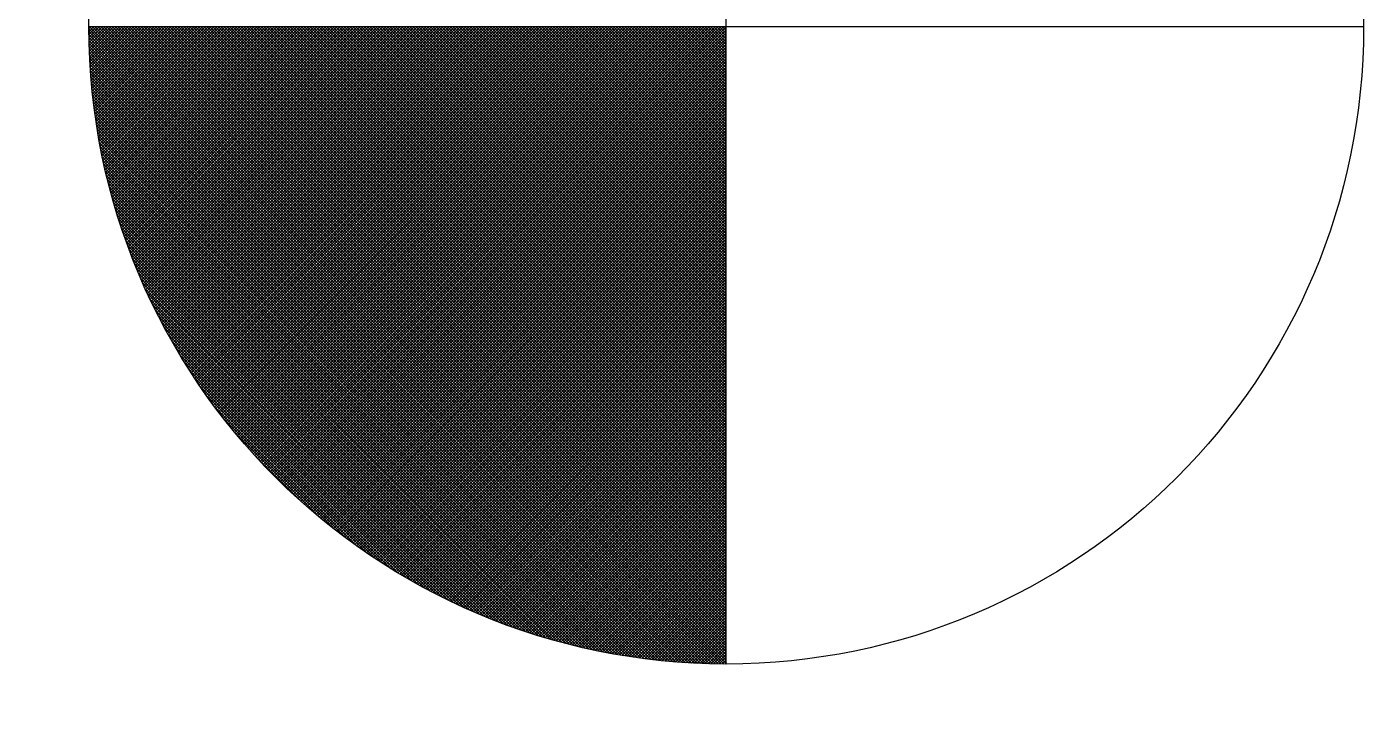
# Model space of a CAD drawing. Header units: inches. Extents: x 567429 to 582707, y 126347 to 133675.
# Drawn here: x 577294.813 to 577298.804, y 129173.251 to 129175.337 of the extents above; entities that cross this region are included whole.
import ezdxf

# ---------------------------------------------------------------- set-up
doc = ezdxf.new("R2010")
doc.units = ezdxf.units.IN
doc.header["$MEASUREMENT"] = 0
doc.layers.add('BORD', color=3, linetype='Continuous')

# ---------------------------------------------------------------- blocks, each defined once
blk = doc.blocks.new('BOARD1')
at = {"layer": 'BORD', "color": 30}
for p, q in [((-12.0878, -29.1984), (-10.0016, -27.1122)), ((-12.0877, -29.189), (-10.011, -27.1123)), ((-12.0876, -29.1795), (-10.0205, -27.1124)), ((-12.0875, -29.1699), (-10.0301, -27.1125)), ((-12.0873, -29.1603), (-10.0397, -27.1127)), ((-12.0871, -29.1507), (-10.0493, -27.1129)), ((-12.0868, -29.141), (-10.059, -27.1132)), ((-12.0865, -29.1312), (-10.0687, -27.1135)), ((-12.0861, -29.1215), (-10.0785, -27.1139)), ((-12.0859, -29.2059), (-9.994, -27.1141)), ((-12.0857, -29.1116), (-10.0884, -27.1143)), ((-12.0852, -29.1018), (-10.0982, -27.1148)), ((-12.0847, -29.0918), (-10.1082, -27.1153)), ((-12.0841, -29.0819), (-10.1181, -27.1159)), ((-12.0835, -29.0718), (-10.1282, -27.1165)), ((-12.0828, -29.0618), (-10.1382, -27.1172)), ((-12.0821, -29.0516), (-10.1484, -27.1179)), ((-12.0813, -29.0414), (-10.1586, -27.1187)), ((-12.0805, -29.0312), (-10.1688, -27.1195)), ((-12.0796, -29.0209), (-10.1791, -27.1204)), ((-12.0786, -29.0105), (-10.1895, -27.1213)), ((-12.0776, -29.0001), (-10.1999, -27.1223)), ((-12.0766, -28.9897), (-10.2103, -27.1234)), ((-12.0765, -29.2059), (-9.994, -27.1235)), ((-12.0755, -28.9791), (-10.2209, -27.1245)), ((-12.0743, -28.9685), (-10.2314, -27.1257)), ((-12.073, -28.9579), (-10.2421, -27.127)), ((-12.0717, -28.9472), (-10.2528, -27.1283)), ((-12.0704, -28.9364), (-10.2636, -27.1296)), ((-12.0689, -28.9256), (-10.2744, -27.1311)), ((-9.994, -31.2997), (-9.994, -27.1122)), ((-12.0674, -28.9146), (-10.2854, -27.1326)), ((-12.0671, -29.2059), (-9.994, -27.1329)), ((-12.0659, -28.9037), (-10.2963, -27.1341)), ((-12.0642, -28.8926), (-10.3074, -27.1358)), ((-12.0625, -28.8815), (-10.3185, -27.1375)), ((-12.0607, -28.8703), (-10.3297, -27.1393)), ((-12.0588, -28.859), (-10.341, -27.1411)), ((-12.0577, -29.2059), (-9.994, -27.1423)), ((-12.0569, -28.8477), (-10.3523, -27.1431)), ((-12.0549, -28.8362), (-10.3637, -27.1451)), ((-12.0528, -28.8247), (-10.3753, -27.1472)), ((-12.0506, -28.8132), (-10.3868, -27.1494)), ((-12.0483, -28.8015), (-10.3985, -27.1516)), ((-12.0483, -29.2059), (-9.994, -27.1517)), ((-12.046, -28.7897), (-10.4103, -27.154)), ((-12.0436, -28.7779), (-10.4221, -27.1564)), ((-12.041, -28.7659), (-10.4341, -27.159)), ((-12.0388, -29.2059), (-9.994, -27.1611)), ((-12.0384, -28.7539), (-10.4461, -27.1616)), ((-12.0357, -28.7418), (-10.4582, -27.1643)), ((-12.0329, -28.7295), (-10.4704, -27.1671)), ((-12.0299, -28.7172), (-10.4828, -27.17)), ((-12.0294, -29.2059), (-9.994, -27.1706)), ((-12.0269, -28.7048), (-10.4952, -27.1731)), ((-9.994, -27.6823), (-10.5017, -27.1747)), ((-9.994, -27.6729), (-10.4941, -27.1728)), ((-9.994, -27.6635), (-10.4866, -27.171)), ((-9.994, -27.6541), (-10.479, -27.1691)), ((-9.994, -27.6447), (-10.4714, -27.1673)), ((-9.994, -27.6353), (-10.4638, -27.1656)), ((-9.994, -27.6259), (-10.4561, -27.1638)), ((-9.994, -27.6165), (-10.4484, -27.1621)), ((-9.994, -27.6071), (-10.4407, -27.1604)), ((-9.994, -27.5976), (-10.433, -27.1587)), ((-9.994, -27.5882), (-10.4252, -27.1571)), ((-9.994, -27.5788), (-10.4174, -27.1555)), ((-9.994, -27.5694), (-10.4096, -27.1539)), ((-9.994, -27.56), (-10.4018, -27.1523)), ((-9.994, -27.5506), (-10.3939, -27.1507)), ((-9.994, -27.5412), (-10.386, -27.1492)), ((-9.994, -27.5318), (-10.3781, -27.1477)), ((-9.994, -27.5224), (-10.3702, -27.1463)), ((-9.994, -27.513), (-10.3622, -27.1448)), ((-9.994, -27.5036), (-10.3542, -27.1434)), ((-9.994, -27.4941), (-10.3462, -27.142)), ((-9.994, -27.4847), (-10.3381, -27.1407)), ((-9.994, -27.4753), (-10.33, -27.1393)), ((-9.994, -27.4659), (-10.3219, -27.138)), ((-9.994, -27.4565), (-10.3138, -27.1368)), ((-12.0238, -28.6922), (-10.5077, -27.1762)), ((-12.0205, -28.6796), (-10.5204, -27.1794)), ((-12.02, -29.2059), (-9.994, -27.18)), ((-12.0172, -28.6668), (-10.5332, -27.1828)), ((-12.0137, -28.6539), (-10.5461, -27.1863)), ((-12.0106, -29.2059), (-9.994, -27.1894)), ((-12.0101, -28.6409), (-10.5591, -27.1899)), ((-12.0064, -28.6278), (-10.5722, -27.1936)), ((-12.0025, -28.6145), (-10.5855, -27.1975)), ((-12.0012, -29.2059), (-9.994, -27.1988)), ((-11.9985, -28.6011), (-10.5989, -27.2015)), ((-11.9944, -28.5876), (-10.6124, -27.2056)), ((-11.9918, -29.2059), (-9.994, -27.2082)), ((-11.9901, -28.5739), (-10.6261, -27.2099)), ((-11.9857, -28.56), (-10.64, -27.2143)), ((-11.9824, -29.2059), (-9.994, -27.2176)), ((-11.9811, -28.546), (-10.654, -27.2189)), ((-9.994, -27.8799), (-10.6548, -27.2192)), ((-9.994, -27.8705), (-10.6477, -27.2168)), ((-9.994, -27.8611), (-10.6406, -27.2145)), ((-9.994, -27.8517), (-10.6335, -27.2122)), ((-9.994, -27.8423), (-10.6263, -27.21)), ((-9.994, -27.8329), (-10.6192, -27.2077)), ((-9.994, -27.8234), (-10.612, -27.2055)), ((-9.994, -27.814), (-10.6048, -27.2033)), ((-9.994, -27.8046), (-10.5976, -27.2011)), ((-9.994, -27.7952), (-10.5904, -27.1989)), ((-9.994, -27.7858), (-10.5831, -27.1968)), ((-9.994, -27.7764), (-10.5758, -27.1946)), ((-9.994, -27.767), (-10.5685, -27.1925)), ((-9.994, -27.7576), (-10.5612, -27.1905)), ((-9.994, -27.7482), (-10.5538, -27.1884)), ((-9.994, -27.7388), (-10.5464, -27.1864)), ((-9.994, -27.7294), (-10.539, -27.1844)), ((-9.994, -27.72), (-10.5316, -27.1824)), ((-9.994, -27.7105), (-10.5242, -27.1804)), ((-9.994, -27.7011), (-10.5167, -27.1785)), ((-9.994, -27.6917), (-10.5092, -27.1766)), ((-11.9763, -28.5319), (-10.6681, -27.2237)), ((-11.973, -29.2059), (-9.994, -27.227)), ((-11.9714, -28.5175), (-10.6825, -27.2286)), ((-11.9663, -28.503), (-10.697, -27.2337)), ((-11.9636, -29.2059), (-9.994, -27.2364)), ((-11.9609, -28.4883), (-10.7117, -27.239)), ((-11.9554, -28.4734), (-10.7266, -27.2446)), ((-11.9542, -29.2059), (-9.994, -27.2458)), ((-11.9497, -28.4582), (-10.7418, -27.2503)), ((-11.9448, -29.2059), (-9.994, -27.2552)), ((-11.9438, -28.4429), (-10.7571, -27.2562)), ((-11.9376, -28.4273), (-10.7727, -27.2624)), ((-9.994, -28.0398), (-10.7718, -27.262)), ((-9.994, -28.0304), (-10.7651, -27.2594)), ((-9.994, -28.021), (-10.7584, -27.2567)), ((-9.994, -28.0116), (-10.7516, -27.2541)), ((-9.994, -28.0022), (-10.7448, -27.2514)), ((-9.994, -27.9928), (-10.738, -27.2488)), ((-9.994, -27.9834), (-10.7312, -27.2463)), ((-9.994, -27.974), (-10.7243, -27.2437)), ((-9.994, -27.9646), (-10.7175, -27.2412)), ((-9.994, -27.9552), (-10.7106, -27.2386)), ((-9.994, -27.9458), (-10.7037, -27.2361)), ((-9.994, -27.9363), (-10.6967, -27.2336)), ((-9.994, -27.9269), (-10.6898, -27.2312)), ((-9.994, -27.9175), (-10.6828, -27.2287)), ((-9.994, -27.9081), (-10.6758, -27.2263)), ((-9.994, -27.8987), (-10.6688, -27.2239)), ((-9.994, -27.8893), (-10.6618, -27.2215)), ((-11.9353, -29.2059), (-9.994, -27.2646)), ((-11.9312, -28.4115), (-10.7885, -27.2688)), ((-11.9259, -29.2059), (-9.994, -27.2741)), ((-11.9245, -28.3954), (-10.8046, -27.2755)), ((-11.9176, -28.3791), (-10.8209, -27.2824)), ((-11.9165, -29.2059), (-9.994, -27.2835)), ((-11.9103, -28.3624), (-10.8376, -27.2897)), ((-11.9071, -29.2059), (-9.994, -27.2929)), ((-11.9028, -28.3454), (-10.8546, -27.2972)), ((-11.8977, -29.2059), (-9.994, -27.3023)), ((-11.8949, -28.3281), (-10.8719, -27.3051)), ((-9.994, -28.1904), (-10.877, -27.3075)), ((-9.994, -28.181), (-10.8705, -27.3045)), ((-9.994, -28.1716), (-10.8641, -27.3015)), ((-9.994, -28.1622), (-10.8576, -27.2986)), ((-9.994, -28.1527), (-10.8511, -27.2957)), ((-9.994, -28.1433), (-10.8446, -27.2928)), ((-9.994, -28.1339), (-10.8381, -27.2899)), ((-9.994, -28.1245), (-10.8316, -27.287)), ((-9.994, -28.1151), (-10.825, -27.2842)), ((-9.994, -28.1057), (-10.8184, -27.2813)), ((-9.994, -28.0963), (-10.8118, -27.2785)), ((-9.994, -28.0869), (-10.8052, -27.2757)), ((-9.994, -28.0775), (-10.7986, -27.2729)), ((-9.994, -28.0681), (-10.7919, -27.2702)), ((-9.994, -28.0587), (-10.7852, -27.2675)), ((-9.994, -28.0492), (-10.7786, -27.2647)), ((-11.8883, -29.2059), (-9.994, -27.3117)), ((-11.8866, -28.3105), (-10.8895, -27.3134)), ((-11.8789, -29.2059), (-9.994, -27.3211)), ((-11.878, -28.2924), (-10.9076, -27.322)), ((-11.8695, -29.2059), (-9.994, -27.3305)), ((-11.8689, -28.2739), (-10.9261, -27.3311)), ((-11.8601, -29.2059), (-9.994, -27.3399)), ((-11.8594, -28.255), (-10.945, -27.3406)), ((-11.8507, -29.2059), (-9.994, -27.3493)), ((-11.8493, -28.2355), (-10.9645, -27.3507)), ((-9.994, -28.3221), (-10.9651, -27.351)), ((-9.994, -28.3127), (-10.9589, -27.3478)), ((-9.994, -28.3033), (-10.9527, -27.3446)), ((-9.994, -28.2939), (-10.9465, -27.3414)), ((-9.994, -28.2845), (-10.9403, -27.3382)), ((-9.994, -28.2751), (-10.934, -27.3351)), ((-9.994, -28.2656), (-10.9278, -27.3319)), ((-9.994, -28.2562), (-10.9215, -27.3288)), ((-9.994, -28.2468), (-10.9152, -27.3257)), ((-9.994, -28.2374), (-10.9088, -27.3226)), ((-9.994, -28.228), (-10.9025, -27.3196)), ((-9.994, -28.2186), (-10.8961, -27.3165)), ((-9.994, -28.2092), (-10.8898, -27.3135)), ((-9.994, -28.1998), (-10.8834, -27.3105)), ((-11.8413, -29.2059), (-9.994, -27.3587)), ((-11.8387, -28.2155), (-10.9845, -27.3613)), ((-11.8319, -29.2059), (-9.994, -27.3681)), ((-11.8275, -28.1949), (-11.0051, -27.3725)), ((-11.8224, -29.2059), (-9.994, -27.3775)), ((-11.8155, -28.1735), (-11.0265, -27.3845)), ((-11.813, -29.2059), (-9.994, -27.387)), ((-9.994, -28.4444), (-11.044, -27.3945)), ((-9.994, -28.435), (-11.038, -27.391)), ((-9.994, -28.4256), (-11.032, -27.3876)), ((-9.994, -28.4162), (-11.026, -27.3842)), ((-9.994, -28.4068), (-11.02, -27.3808)), ((-9.994, -28.3974), (-11.014, -27.3774)), ((-9.994, -28.388), (-11.0079, -27.3741)), ((-9.994, -28.3785), (-11.0019, -27.3707)), ((-9.994, -28.3691), (-10.9958, -27.3674)), ((-9.994, -28.3597), (-10.9897, -27.3641)), ((-9.994, -28.3503), (-10.9836, -27.3608)), ((-9.994, -28.3409), (-10.9774, -27.3575)), ((-9.994, -28.3315), (-10.9713, -27.3543)), ((-11.8036, -29.2059), (-9.994, -27.3964)), ((-11.7942, -29.2059), (-9.994, -27.4058)), ((-11.7848, -29.2059), (-9.994, -27.4152)), ((-11.7754, -29.2059), (-9.994, -27.4246)), ((-11.766, -29.2059), (-9.994, -27.434)), ((-9.994, -28.5573), (-11.1143, -27.4371)), ((-9.994, -28.5479), (-11.1085, -27.4334)), ((-9.994, -28.5385), (-11.1027, -27.4298)), ((-9.994, -28.5291), (-11.0969, -27.4262)), ((-9.994, -28.5197), (-11.0911, -27.4226)), ((-9.994, -28.5103), (-11.0853, -27.419)), ((-9.994, -28.5009), (-11.0794, -27.4155)), ((-9.994, -28.4914), (-11.0735, -27.4119)), ((-9.994, -28.482), (-11.0677, -27.4084)), ((-9.994, -28.4726), (-11.0618, -27.4049)), ((-9.994, -28.4632), (-11.0559, -27.4014)), ((-9.994, -28.4538), (-11.0499, -27.3979)), ((-11.7566, -29.2059), (-9.994, -27.4434)), ((-11.7472, -29.2059), (-9.994, -27.4528)), ((-11.7378, -29.2059), (-9.994, -27.4622)), ((-11.7284, -29.2059), (-9.994, -27.4716)), ((-11.719, -29.2059), (-9.994, -27.481)), ((-9.994, -28.6702), (-11.1822, -27.482)), ((-9.994, -28.6608), (-11.1767, -27.4782)), ((-9.994, -28.6514), (-11.1711, -27.4744)), ((-9.994, -28.642), (-11.1655, -27.4706)), ((-9.994, -28.6326), (-11.1598, -27.4668)), ((-9.994, -28.6232), (-11.1542, -27.463)), ((-9.994, -28.6138), (-11.1485, -27.4593)), ((-9.994, -28.6043), (-11.1429, -27.4555)), ((-9.994, -28.5949), (-11.1372, -27.4518)), ((-9.994, -28.5855), (-11.1315, -27.4481)), ((-9.994, -28.5761), (-11.1258, -27.4444)), ((-9.994, -28.5667), (-11.12, -27.4407)), ((-11.7095, -29.2059), (-9.994, -27.4904)), ((-11.7001, -29.2059), (-9.994, -27.4999)), ((-11.6907, -29.2059), (-9.994, -27.5093)), ((-11.6813, -29.2059), (-9.994, -27.5187)), ((-9.994, -28.7737), (-11.2426, -27.5252)), ((-9.994, -28.7643), (-11.2372, -27.5212)), ((-9.994, -28.7549), (-11.2317, -27.5172)), ((-9.994, -28.7455), (-11.2263, -27.5132)), ((-9.994, -28.7361), (-11.2208, -27.5093)), ((-9.994, -28.7267), (-11.2154, -27.5053)), ((-9.994, -28.7173), (-11.2099, -27.5014)), ((-9.994, -28.7078), (-11.2044, -27.4975)), ((-9.994, -28.6984), (-11.1989, -27.4936)), ((-9.994, -28.689), (-11.1933, -27.4897)), ((-9.994, -28.6796), (-11.1878, -27.4859)), ((-11.6719, -29.2059), (-9.994, -27.5281)), ((-11.6625, -29.2059), (-9.994, -27.5375)), ((-11.6531, -29.2059), (-9.994, -27.5469)), ((-11.6437, -29.2059), (-9.994, -27.5563)), ((-11.6343, -29.2059), (-9.994, -27.5657)), ((-9.994, -28.8772), (-11.301, -27.5702)), ((-9.994, -28.8678), (-11.2958, -27.5661)), ((-9.994, -28.8584), (-11.2905, -27.5619)), ((-9.994, -28.849), (-11.2853, -27.5578)), ((-9.994, -28.8396), (-11.28, -27.5536)), ((-9.994, -28.8302), (-11.2747, -27.5495)), ((-9.994, -28.8207), (-11.2694, -27.5454)), ((-9.994, -28.8113), (-11.264, -27.5413)), ((-9.994, -28.8019), (-11.2587, -27.5373)), ((-9.994, -28.7925), (-11.2533, -27.5332)), ((-9.994, -28.7831), (-11.248, -27.5292)), ((-11.6249, -29.2059), (-9.994, -27.5751)), ((-11.6155, -29.2059), (-9.994, -27.5845)), ((-11.6061, -29.2059), (-9.994, -27.5939)), ((-11.5966, -29.2059), (-9.994, -27.6033)), ((-11.5872, -29.2059), (-9.994, -27.6128)), ((-9.994, -28.9713), (-11.3526, -27.6128)), ((-9.994, -28.9619), (-11.3475, -27.6084)), ((-9.994, -28.9525), (-11.3424, -27.6041)), ((-9.994, -28.9431), (-11.3373, -27.5998)), ((-9.994, -28.9336), (-11.3321, -27.5956)), ((-9.994, -28.9242), (-11.327, -27.5913)), ((-9.994, -28.9148), (-11.3218, -27.5871)), ((-9.994, -28.9054), (-11.3166, -27.5828)), ((-9.994, -28.896), (-11.3114, -27.5786)), ((-9.994, -28.8866), (-11.3062, -27.5744)), ((-11.5778, -29.2059), (-9.994, -27.6222)), ((-11.5684, -29.2059), (-9.994, -27.6316)), ((-11.559, -29.2059), (-9.994, -27.641)), ((-11.5496, -29.2059), (-9.994, -27.6504)), ((-9.994, -29.0654), (-11.4026, -27.6568)), ((-9.994, -29.056), (-11.3976, -27.6524)), ((-9.994, -29.0465), (-11.3927, -27.6479)), ((-9.994, -29.0371), (-11.3877, -27.6435)), ((-9.994, -29.0277), (-11.3828, -27.639)), ((-9.994, -29.0183), (-11.3778, -27.6346)), ((-9.994, -29.0089), (-11.3727, -27.6302)), ((-9.994, -28.9995), (-11.3677, -27.6258)), ((-9.994, -28.9901), (-11.3627, -27.6215)), ((-9.994, -28.9807), (-11.3576, -27.6171)), ((-11.5402, -29.2059), (-9.994, -27.6598)), ((-11.5308, -29.2059), (-9.994, -27.6692)), ((-11.5214, -29.2059), (-9.994, -27.6786)), ((-11.512, -29.2059), (-9.994, -27.688)), ((-11.5026, -29.2059), (-9.994, -27.6974)), ((-9.994, -29.1594), (-11.4511, -27.7024)), ((-9.994, -29.15), (-11.4463, -27.6978)), ((-9.994, -29.1406), (-11.4415, -27.6932)), ((-9.994, -29.1312), (-11.4367, -27.6886)), ((-9.994, -29.1218), (-11.4319, -27.684)), ((-9.994, -29.1124), (-11.427, -27.6794)), ((-9.994, -29.103), (-11.4222, -27.6749)), ((-9.994, -29.0936), (-11.4173, -27.6703)), ((-9.994, -29.0842), (-11.4124, -27.6658)), ((-9.994, -29.0748), (-11.4075, -27.6613)), ((-10.0322, -29.2059), (-11.4935, -27.7447)), ((-11.4932, -29.2059), (-9.994, -27.7068)), ((-10.0228, -29.2059), (-11.4889, -27.7399)), ((-10.0134, -29.2059), (-11.4842, -27.7352)), ((-11.4837, -29.2059), (-9.994, -27.7162)), ((-10.004, -29.2059), (-11.4795, -27.7304)), ((-9.9946, -29.2059), (-11.4748, -27.7257)), ((-11.4743, -29.2059), (-9.994, -27.7257)), ((-9.994, -29.1971), (-11.4701, -27.721)), ((-9.994, -29.1877), (-11.4654, -27.7163)), ((-11.4649, -29.2059), (-9.994, -27.7351)), ((-9.994, -29.1783), (-11.4606, -27.7117)), ((-9.994, -29.1689), (-11.4559, -27.707)), ((-11.4555, -29.2059), (-9.994, -27.7445)), ((-10.1169, -29.2059), (-11.5347, -27.7882)), ((-10.1075, -29.2059), (-11.5302, -27.7833)), ((-10.0981, -29.2059), (-11.5256, -27.7784)), ((-10.0887, -29.2059), (-11.5211, -27.7735)), ((-10.0793, -29.2059), (-11.5165, -27.7687)), ((-10.0699, -29.2059), (-11.512, -27.7638)), ((-10.0605, -29.2059), (-11.5074, -27.759)), ((-10.051, -29.2059), (-11.5028, -27.7542)), ((-10.0416, -29.2059), (-11.4981, -27.7494)), ((-11.4461, -29.2059), (-9.994, -27.7539)), ((-11.4367, -29.2059), (-9.994, -27.7633)), ((-11.4273, -29.2059), (-9.994, -27.7727)), ((-11.4179, -29.2059), (-9.994, -27.7821)), ((-10.2016, -29.2059), (-11.5747, -27.8329)), ((-10.1922, -29.2059), (-11.5703, -27.8278)), ((-10.1828, -29.2059), (-11.5659, -27.8228)), ((-10.1734, -29.2059), (-11.5615, -27.8178)), ((-10.1639, -29.2059), (-11.5571, -27.8128)), ((-10.1545, -29.2059), (-11.5526, -27.8079)), ((-10.1451, -29.2059), (-11.5482, -27.8029)), ((-10.1357, -29.2059), (-11.5437, -27.798)), ((-10.1263, -29.2059), (-11.5392, -27.7931)), ((-11.4085, -29.2059), (-9.994, -27.7915)), ((-11.3991, -29.2059), (-9.994, -27.8009)), ((-11.3897, -29.2059), (-9.994, -27.8103)), ((-11.3802, -29.2059), (-9.994, -27.8197)), ((-11.3708, -29.2059), (-9.994, -27.8292)), ((-10.2863, -29.2059), (-11.6134, -27.8788)), ((-10.2768, -29.2059), (-11.6092, -27.8736)), ((-10.2674, -29.2059), (-11.6049, -27.8685)), ((-10.258, -29.2059), (-11.6006, -27.8633)), ((-10.2486, -29.2059), (-11.5963, -27.8582)), ((-10.2392, -29.2059), (-11.592, -27.8531)), ((-10.2298, -29.2059), (-11.5877, -27.848)), ((-10.2204, -29.2059), (-11.5834, -27.843)), ((-10.211, -29.2059), (-11.579, -27.8379)), ((-11.3614, -29.2059), (-9.994, -27.8386)), ((-11.352, -29.2059), (-9.994, -27.848)), ((-11.3426, -29.2059), (-9.994, -27.8574)), ((-11.3332, -29.2059), (-9.994, -27.8668)), ((-11.3238, -29.2059), (-9.994, -27.8762)), ((-10.3615, -29.2059), (-11.6468, -27.9206)), ((-10.3521, -29.2059), (-11.6427, -27.9153)), ((-10.3427, -29.2059), (-11.6386, -27.9101)), ((-10.3333, -29.2059), (-11.6344, -27.9048)), ((-10.3239, -29.2059), (-11.6303, -27.8996)), ((-10.3145, -29.2059), (-11.6261, -27.8944)), ((-10.3051, -29.2059), (-11.6219, -27.8892)), ((-10.2957, -29.2059), (-11.6177, -27.884)), ((-11.3144, -29.2059), (-9.994, -27.8856)), ((-11.305, -29.2059), (-9.994, -27.895)), ((-11.2956, -29.2059), (-9.994, -27.9044)), ((-11.2862, -29.2059), (-9.994, -27.9138)), ((-11.2768, -29.2059), (-9.994, -27.9232)), ((-10.4368, -29.2059), (-11.6793, -27.9635)), ((-10.4274, -29.2059), (-11.6753, -27.9581)), ((-10.418, -29.2059), (-11.6713, -27.9527)), ((-10.4086, -29.2059), (-11.6672, -27.9473)), ((-10.3992, -29.2059), (-11.6632, -27.9419)), ((-10.3897, -29.2059), (-11.6591, -27.9366)), ((-10.3803, -29.2059), (-11.655, -27.9312)), ((-10.3709, -29.2059), (-11.6509, -27.9259)), ((-11.2673, -29.2059), (-9.994, -27.9326)), ((-11.2579, -29.2059), (-9.994, -27.9421)), ((-11.2485, -29.2059), (-9.994, -27.9515)), ((-11.2391, -29.2059), (-9.994, -27.9609)), ((-10.5121, -29.2059), (-11.7107, -28.0073)), ((-10.5026, -29.2059), (-11.7068, -28.0018)), ((-10.4932, -29.2059), (-11.703, -27.9962)), ((-10.4838, -29.2059), (-11.699, -27.9907)), ((-10.4744, -29.2059), (-11.6951, -27.9852)), ((-10.465, -29.2059), (-11.6912, -27.9798)), ((-10.4556, -29.2059), (-11.6872, -27.9743)), ((-10.4462, -29.2059), (-11.6833, -27.9689)), ((-11.2297, -29.2059), (-9.994, -27.9703)), ((-11.2203, -29.2059), (-9.994, -27.9797)), ((-11.2109, -29.2059), (-9.994, -27.9891)), ((-11.2015, -29.2059), (-9.994, -27.9985)), ((-11.1921, -29.2059), (-9.994, -28.0079)), ((-10.5873, -29.2059), (-11.7412, -28.0521)), ((-10.5779, -29.2059), (-11.7374, -28.0465)), ((-10.5685, -29.2059), (-11.7336, -28.0408)), ((-10.5591, -29.2059), (-11.7299, -28.0352)), ((-10.5497, -29.2059), (-11.7261, -28.0296)), ((-10.5403, -29.2059), (-11.7223, -28.024)), ((-10.5309, -29.2059), (-11.7184, -28.0184)), ((-10.5215, -29.2059), (-11.7146, -28.0128)), ((-11.1827, -29.2059), (-9.994, -28.0173)), ((-11.1733, -29.2059), (-9.994, -28.0267)), ((-11.1639, -29.2059), (-9.994, -28.0361)), ((-11.1544, -29.2059), (-9.994, -28.0455)), ((-11.145, -29.2059), (-9.994, -28.055)), ((-10.6626, -29.2059), (-11.7706, -28.098)), ((-10.6532, -29.2059), (-11.767, -28.0922)), ((-10.6438, -29.2059), (-11.7633, -28.0864)), ((-10.6344, -29.2059), (-11.7597, -28.0806)), ((-10.625, -29.2059), (-11.756, -28.0749)), ((-10.6156, -29.2059), (-11.7523, -28.0692)), ((-10.6061, -29.2059), (-11.7486, -28.0635)), ((-10.5967, -29.2059), (-11.7449, -28.0578)), ((-11.1356, -29.2059), (-9.994, -28.0644)), ((-11.1262, -29.2059), (-9.994, -28.0738)), ((-11.1168, -29.2059), (-9.994, -28.0832)), ((-11.1074, -29.2059), (-9.994, -28.0926)), ((-10.7285, -29.2059), (-11.7955, -28.1389)), ((-10.719, -29.2059), (-11.792, -28.133)), ((-10.7096, -29.2059), (-11.7885, -28.1271)), ((-10.7002, -29.2059), (-11.7849, -28.1213)), ((-10.6908, -29.2059), (-11.7814, -28.1154)), ((-10.6814, -29.2059), (-11.7778, -28.1096)), ((-10.672, -29.2059), (-11.7742, -28.1038)), ((-11.098, -29.2059), (-9.994, -28.102)), ((-11.0886, -29.2059), (-9.994, -28.1114)), ((-11.0792, -29.2059), (-9.994, -28.1208)), ((-11.0698, -29.2059), (-9.994, -28.1302)), ((-11.0604, -29.2059), (-9.994, -28.1396)), ((-10.8037, -29.2059), (-11.823, -28.1867)), ((-10.7943, -29.2059), (-11.8196, -28.1807)), ((-10.7849, -29.2059), (-11.8162, -28.1747)), ((-10.7755, -29.2059), (-11.8128, -28.1687)), ((-10.7661, -29.2059), (-11.8094, -28.1627)), ((-10.7567, -29.2059), (-11.8059, -28.1567)), ((-10.7473, -29.2059), (-11.8025, -28.1508)), ((-10.7379, -29.2059), (-11.799, -28.1448)), ((-11.051, -29.2059), (-9.994, -28.149)), ((-11.0415, -29.2059), (-9.994, -28.1584)), ((-11.0321, -29.2059), (-9.994, -28.1679)), ((-11.0227, -29.2059), (-9.994, -28.1773)), ((-11.0133, -29.2059), (-9.994, -28.1867)), ((-10.8696, -29.2059), (-11.8461, -28.2294)), ((-10.8602, -29.2059), (-11.8429, -28.2233)), ((-10.8508, -29.2059), (-11.8396, -28.2171)), ((-10.8414, -29.2059), (-11.8363, -28.211)), ((-10.8319, -29.2059), (-11.833, -28.2049)), ((-10.8225, -29.2059), (-11.8297, -28.1988)), ((-10.8131, -29.2059), (-11.8263, -28.1928)), ((-11.0039, -29.2059), (-9.994, -28.1961)), ((-10.9945, -29.2059), (-9.994, -28.2055)), ((-10.9851, -29.2059), (-9.994, -28.2149)), ((-10.9757, -29.2059), (-9.994, -28.2243)), ((-10.9354, -29.2059), (-11.8684, -28.273)), ((-10.926, -29.2059), (-11.8653, -28.2667)), ((-10.9166, -29.2059), (-11.8621, -28.2604)), ((-10.9072, -29.2059), (-11.859, -28.2542)), ((-10.8978, -29.2059), (-11.8558, -28.248)), ((-10.8884, -29.2059), (-11.8526, -28.2418)), ((-10.879, -29.2059), (-11.8493, -28.2356)), ((-10.9663, -29.2059), (-9.994, -28.2337)), ((-10.9569, -29.2059), (-9.994, -28.2431)), ((-10.9475, -29.2059), (-9.994, -28.2525)), ((-10.9381, -29.2059), (-9.994, -28.2619)), ((-10.9286, -29.2059), (-9.994, -28.2714)), ((-11.0013, -29.2059), (-11.8899, -28.3174)), ((-10.9919, -29.2059), (-11.8869, -28.311)), ((-10.9825, -29.2059), (-11.8838, -28.3046)), ((-10.9731, -29.2059), (-11.8808, -28.2982)), ((-10.9637, -29.2059), (-11.8777, -28.2919)), ((-10.9543, -29.2059), (-11.8746, -28.2856)), ((-10.9448, -29.2059), (-11.8715, -28.2793)), ((-10.9192, -29.2059), (-9.994, -28.2808)), ((-10.9098, -29.2059), (-9.994, -28.2902)), ((-10.9004, -29.2059), (-9.994, -28.2996)), ((-10.891, -29.2059), (-9.994, -28.309)), ((-10.8816, -29.2059), (-9.994, -28.3184)), ((-11.0672, -29.2059), (-11.9105, -28.3627)), ((-11.0577, -29.2059), (-11.9076, -28.3561)), ((-11.0483, -29.2059), (-11.9047, -28.3496)), ((-11.0389, -29.2059), (-11.9017, -28.3431)), ((-11.0295, -29.2059), (-11.8988, -28.3367)), ((-11.0201, -29.2059), (-11.8958, -28.3302)), ((-11.0107, -29.2059), (-11.8929, -28.3238)), ((-10.8722, -29.2059), (-9.994, -28.3278)), ((-10.8628, -29.2059), (-9.994, -28.3372)), ((-10.8534, -29.2059), (-9.994, -28.3466)), ((-10.844, -29.2059), (-9.994, -28.356)), ((-11.1236, -29.2059), (-11.9274, -28.4022)), ((-11.1142, -29.2059), (-11.9246, -28.3956)), ((-11.1048, -29.2059), (-11.9218, -28.3889)), ((-11.0954, -29.2059), (-11.919, -28.3823)), ((-11.086, -29.2059), (-11.9162, -28.3758)), ((-11.0766, -29.2059), (-11.9133, -28.3692)), ((-10.8346, -29.2059), (-9.994, -28.3654)), ((-10.8251, -29.2059), (-9.994, -28.3748)), ((-10.8157, -29.2059), (-9.994, -28.3843)), ((-10.8063, -29.2059), (-9.994, -28.3937)), ((-10.7969, -29.2059), (-9.994, -28.4031)), ((-11.1895, -29.2059), (-11.9462, -28.4492)), ((-11.1801, -29.2059), (-11.9436, -28.4424)), ((-11.1707, -29.2059), (-11.9409, -28.4357)), ((-11.1612, -29.2059), (-11.9383, -28.4289)), ((-11.1518, -29.2059), (-11.9356, -28.4222)), ((-11.1424, -29.2059), (-11.9329, -28.4155)), ((-11.133, -29.2059), (-11.9301, -28.4088)), ((-10.7875, -29.2059), (-9.994, -28.4125)), ((-10.7781, -29.2059), (-9.994, -28.4219)), ((-10.7687, -29.2059), (-9.994, -28.4313)), ((-10.7593, -29.2059), (-9.994, -28.4407)), ((-10.7499, -29.2059), (-9.994, -28.4501)), ((-11.2459, -29.2059), (-11.9617, -28.4902)), ((-11.2365, -29.2059), (-11.9591, -28.4833)), ((-11.2271, -29.2059), (-11.9566, -28.4765)), ((-11.2177, -29.2059), (-11.954, -28.4696)), ((-11.2083, -29.2059), (-11.9515, -28.4628)), ((-11.1989, -29.2059), (-11.9489, -28.456)), ((-10.7405, -29.2059), (-9.994, -28.4595)), ((-10.7311, -29.2059), (-9.994, -28.4689)), ((-10.7217, -29.2059), (-9.994, -28.4783)), ((-10.7122, -29.2059), (-9.994, -28.4877)), ((-11.3118, -29.2059), (-11.9787, -28.539)), ((-11.3024, -29.2059), (-11.9763, -28.532)), ((-11.293, -29.2059), (-11.9739, -28.525)), ((-11.2836, -29.2059), (-11.9715, -28.518)), ((-11.2741, -29.2059), (-11.9691, -28.511)), ((-11.2647, -29.2059), (-11.9666, -28.5041)), ((-11.2553, -29.2059), (-11.9642, -28.4971)), ((-10.7028, -29.2059), (-9.994, -28.4972)), ((-10.6934, -29.2059), (-9.994, -28.5066)), ((-10.684, -29.2059), (-9.994, -28.516)), ((-10.6746, -29.2059), (-9.994, -28.5254)), ((-10.6652, -29.2059), (-9.994, -28.5348)), ((-11.3682, -29.2059), (-11.9925, -28.5816)), ((-11.3588, -29.2059), (-11.9903, -28.5745)), ((-11.3494, -29.2059), (-11.988, -28.5673)), ((-11.34, -29.2059), (-11.9857, -28.5602)), ((-11.3306, -29.2059), (-11.9834, -28.5531)), ((-11.3212, -29.2059), (-11.9811, -28.5461)), ((-10.6558, -29.2059), (-9.994, -28.5442)), ((-10.6464, -29.2059), (-9.994, -28.5536)), ((-10.637, -29.2059), (-9.994, -28.563)), ((-10.6276, -29.2059), (-9.994, -28.5724)), ((-10.6182, -29.2059), (-9.994, -28.5818)), ((-11.4247, -29.2059), (-12.0056, -28.625)), ((-11.4153, -29.2059), (-12.0035, -28.6177)), ((-11.4059, -29.2059), (-12.0013, -28.6105)), ((-11.3965, -29.2059), (-11.9992, -28.6032)), ((-11.387, -29.2059), (-11.997, -28.596)), ((-11.3776, -29.2059), (-11.9948, -28.5888)), ((-10.6088, -29.2059), (-9.994, -28.5912)), ((-10.5993, -29.2059), (-9.994, -28.6006)), ((-10.5899, -29.2059), (-9.994, -28.6101)), ((-10.5805, -29.2059), (-9.994, -28.6195)), ((-11.4811, -29.2059), (-12.0178, -28.6692)), ((-11.4717, -29.2059), (-12.0158, -28.6618)), ((-11.4623, -29.2059), (-12.0138, -28.6544)), ((-11.4529, -29.2059), (-12.0118, -28.647)), ((-11.4435, -29.2059), (-12.0098, -28.6397)), ((-11.4341, -29.2059), (-12.0077, -28.6324)), ((-10.5711, -29.2059), (-9.994, -28.6289)), ((-10.5617, -29.2059), (-9.994, -28.6383)), ((-10.5523, -29.2059), (-9.994, -28.6477)), ((-10.5429, -29.2059), (-9.994, -28.6571)), ((-10.5335, -29.2059), (-9.994, -28.6665)), ((-11.5376, -29.2059), (-12.0292, -28.7143)), ((-11.5282, -29.2059), (-12.0274, -28.7067)), ((-11.5188, -29.2059), (-12.0255, -28.6992)), ((-11.5094, -29.2059), (-12.0236, -28.6917)), ((-11.4999, -29.2059), (-12.0217, -28.6842)), ((-11.4905, -29.2059), (-12.0198, -28.6767)), ((-10.5241, -29.2059), (-9.994, -28.6759)), ((-10.5147, -29.2059), (-9.994, -28.6853)), ((-10.5053, -29.2059), (-9.994, -28.6947)), ((-10.4959, -29.2059), (-9.994, -28.7041)), ((-10.4864, -29.2059), (-9.994, -28.7135)), ((-10.477, -29.2059), (-9.994, -28.723)), ((-10.4676, -29.2059), (-9.994, -28.7324)), ((-10.4582, -29.2059), (-9.994, -28.7418)), ((-10.4488, -29.2059), (-9.994, -28.7512)), ((-10.4394, -29.2059), (-9.994, -28.7606)), ((-10.43, -29.2059), (-9.994, -28.77)), ((-10.4206, -29.2059), (-9.994, -28.7794)), ((-10.4112, -29.2059), (-9.994, -28.7888)), ((-10.4018, -29.2059), (-9.994, -28.7982)), ((-10.3924, -29.2059), (-9.994, -28.8076)), ((-10.3829, -29.2059), (-9.994, -28.817)), ((-10.3735, -29.2059), (-9.994, -28.8265)), ((-10.3641, -29.2059), (-9.994, -28.8359)), ((-10.3547, -29.2059), (-9.994, -28.8453)), ((-10.3453, -29.2059), (-9.994, -28.8547)), ((-10.3359, -29.2059), (-9.994, -28.8641)), ((-10.3265, -29.2059), (-9.994, -28.8735)), ((-10.3171, -29.2059), (-9.994, -28.8829)), ((-10.3077, -29.2059), (-9.994, -28.8923)), ((-10.2983, -29.2059), (-9.994, -28.9017)), ((-10.2889, -29.2059), (-9.994, -28.9111)), ((-10.2795, -29.2059), (-9.994, -28.9205)), ((-10.27, -29.2059), (-9.994, -28.9299)), ((-10.2606, -29.2059), (-9.994, -28.9394)), ((-10.2512, -29.2059), (-9.994, -28.9488)), ((-10.2418, -29.2059), (-9.994, -28.9582)), ((-10.2324, -29.2059), (-9.994, -28.9676)), ((-10.223, -29.2059), (-9.994, -28.977)), ((-10.2136, -29.2059), (-9.994, -28.9864)), ((-10.2042, -29.2059), (-9.994, -28.9958)), ((-10.1948, -29.2059), (-9.994, -29.0052)), ((-10.1854, -29.2059), (-9.994, -29.0146)), ((-10.176, -29.2059), (-9.994, -29.024)), ((-10.1666, -29.2059), (-9.994, -29.0334)), ((-10.1571, -29.2059), (-9.994, -29.0428)), ((-10.1477, -29.2059), (-9.994, -29.0523)), ((-10.1383, -29.2059), (-9.994, -29.0617)), ((-10.1289, -29.2059), (-9.994, -29.0711)), ((-10.1195, -29.2059), (-9.994, -29.0805)), ((-10.1101, -29.2059), (-9.994, -29.0899)), ((-10.1007, -29.2059), (-9.994, -29.0993)), ((-10.0913, -29.2059), (-9.994, -29.1087)), ((-10.0819, -29.2059), (-9.994, -29.1181)), ((-10.0725, -29.2059), (-9.994, -29.1275)), ((-10.0631, -29.2059), (-9.994, -29.1369)), ((-10.0537, -29.2059), (-9.994, -29.1463)), ((-10.0442, -29.2059), (-9.994, -29.1557)), ((-10.0348, -29.2059), (-9.994, -29.1652)), ((-10.0254, -29.2059), (-9.994, -29.1746)), ((-10.016, -29.2059), (-9.994, -29.184)), ((-10.0066, -29.2059), (-9.994, -29.1934)), ((-12.0878, -29.2059), (-7.9003, -29.2059)), ((-9.9972, -29.2059), (-9.994, -29.2028))]:
    blk.add_line(p, q, dxfattribs=at)
at = {"layer": 'BORD'}
for p, q in [((-9.994, -27.4095), (-10.2727, -27.1308)), ((-9.994, -27.4001), (-10.2644, -27.1297)), ((-9.994, -27.3907), (-10.256, -27.1287)), ((-9.994, -27.3812), (-10.2477, -27.1276)), ((-9.994, -27.3718), (-10.2393, -27.1266)), ((-9.994, -27.3624), (-10.2308, -27.1256)), ((-9.994, -27.353), (-10.2224, -27.1247)), ((-9.994, -27.3436), (-10.2139, -27.1238)), ((-9.994, -27.3342), (-10.2054, -27.1229)), ((-9.994, -27.3248), (-10.1968, -27.122)), ((-9.994, -27.3154), (-10.1882, -27.1212)), ((-9.994, -27.306), (-10.1796, -27.1204)), ((-9.994, -27.2966), (-10.1709, -27.1197)), ((-9.994, -27.2872), (-10.1622, -27.119)), ((-9.994, -27.2778), (-10.1535, -27.1183)), ((-9.994, -27.2683), (-10.1448, -27.1176)), ((-9.994, -27.2589), (-10.136, -27.117)), ((-9.994, -27.2495), (-10.1271, -27.1164)), ((-9.994, -27.2401), (-10.1183, -27.1159)), ((-9.994, -27.2307), (-10.1094, -27.1154)), ((-9.994, -27.2213), (-10.1004, -27.1149)), ((-9.994, -27.2119), (-10.0915, -27.1145)), ((-9.994, -27.2025), (-10.0825, -27.1141)), ((-9.994, -27.1931), (-10.0734, -27.1137)), ((-9.994, -27.1837), (-10.0643, -27.1134)), ((-9.994, -27.1743), (-10.0552, -27.1131)), ((-9.994, -27.1649), (-10.046, -27.1129)), ((-9.994, -27.1554), (-10.0368, -27.1126)), ((-9.994, -27.146), (-10.0276, -27.1125)), ((-9.994, -27.1366), (-10.0183, -27.1123)), ((-9.994, -27.1272), (-10.009, -27.1123)), ((-9.994, -27.1178), (-9.9996, -27.1122)), ((-9.994, -27.4471), (-10.3056, -27.1355)), ((-9.994, -27.4377), (-10.2974, -27.1343)), ((-9.994, -27.4283), (-10.2892, -27.1331)), ((-9.994, -27.4189), (-10.281, -27.132)), ((-11.8028, -28.1514), (-11.0486, -27.3972)), ((-11.7892, -28.1283), (-11.0716, -27.4108)), ((-11.7745, -28.1043), (-11.0957, -27.4255)), ((-11.7586, -28.0789), (-11.1211, -27.4414)), ((-11.7411, -28.0521), (-11.1479, -27.4589)), ((-11.7218, -28.0233), (-11.1766, -27.4782)), ((-11.7001, -27.9922), (-11.2078, -27.4999)), ((-11.6751, -27.9578), (-11.2422, -27.5249)), ((-11.6451, -27.9184), (-11.2816, -27.5549)), ((-11.6066, -27.8705), (-11.3295, -27.5934)), ((-11.5455, -27.8), (-11.4, -27.6545)), ((-11.5846, -29.2059), (-12.0381, -28.7525)), ((-11.5752, -29.2059), (-12.0364, -28.7448)), ((-11.5658, -29.2059), (-12.0346, -28.7371)), ((-11.5564, -29.2059), (-12.0329, -28.7295)), ((-11.547, -29.2059), (-12.0311, -28.7219)), ((-11.6411, -29.2059), (-12.0479, -28.7991)), ((-11.6317, -29.2059), (-12.0463, -28.7913)), ((-11.6223, -29.2059), (-12.0447, -28.7835)), ((-11.6128, -29.2059), (-12.0431, -28.7757)), ((-11.6034, -29.2059), (-12.0415, -28.7679)), ((-11.594, -29.2059), (-12.0398, -28.7602)), ((-11.6975, -29.2059), (-12.0567, -28.8467)), ((-11.6881, -29.2059), (-12.0553, -28.8387)), ((-11.6787, -29.2059), (-12.0539, -28.8308)), ((-11.6693, -29.2059), (-12.0524, -28.8228)), ((-11.6599, -29.2059), (-12.0509, -28.8149)), ((-11.6505, -29.2059), (-12.0494, -28.807)), ((-11.7446, -29.2059), (-12.0634, -28.8871)), ((-11.7352, -29.2059), (-12.0621, -28.879)), ((-11.7258, -29.2059), (-12.0608, -28.8709)), ((-11.7163, -29.2059), (-12.0595, -28.8628)), ((-11.7069, -29.2059), (-12.0581, -28.8548)), ((-11.7916, -29.2059), (-12.0693, -28.9283)), ((-11.7822, -29.2059), (-12.0682, -28.92)), ((-11.7728, -29.2059), (-12.067, -28.9117)), ((-11.7634, -29.2059), (-12.0658, -28.9035)), ((-11.754, -29.2059), (-12.0646, -28.8953)), ((-11.8481, -29.2059), (-12.0754, -28.9786)), ((-11.8387, -29.2059), (-12.0745, -28.9701)), ((-11.8292, -29.2059), (-12.0735, -28.9617)), ((-11.8198, -29.2059), (-12.0725, -28.9533)), ((-11.8104, -29.2059), (-12.0715, -28.9449)), ((-11.801, -29.2059), (-12.0704, -28.9366)), ((-11.8951, -29.2059), (-12.0796, -29.0214)), ((-11.8857, -29.2059), (-12.0789, -29.0128)), ((-11.8763, -29.2059), (-12.078, -29.0042)), ((-11.8669, -29.2059), (-12.0772, -28.9956)), ((-11.8575, -29.2059), (-12.0763, -28.9871)), ((-11.9421, -29.2059), (-12.083, -29.0651)), ((-11.9327, -29.2059), (-12.0824, -29.0563)), ((-11.9233, -29.2059), (-12.0818, -29.0475)), ((-11.9139, -29.2059), (-12.0811, -29.0388)), ((-11.9045, -29.2059), (-12.0804, -29.0301)), ((-11.9892, -29.2059), (-12.0856, -29.1096)), ((-11.9798, -29.2059), (-12.0851, -29.1006)), ((-11.9704, -29.2059), (-12.0847, -29.0917)), ((-11.961, -29.2059), (-12.0842, -29.0827)), ((-11.9516, -29.2059), (-12.0836, -29.0739)), ((-12.0268, -29.2059), (-12.0869, -29.1458)), ((-12.0174, -29.2059), (-12.0866, -29.1367)), ((-12.008, -29.2059), (-12.0863, -29.1276)), ((-11.9986, -29.2059), (-12.086, -29.1186)), ((-12.0645, -29.2059), (-12.0877, -29.1827)), ((-12.0739, -29.2059), (-12.0877, -29.1921)), ((-12.055, -29.2059), (-12.0875, -29.1735)), ((-12.0456, -29.2059), (-12.0874, -29.1642)), ((-12.0362, -29.2059), (-12.0872, -29.155)), ((-12.0833, -29.2059), (-12.0878, -29.2014))]:
    blk.add_line(p, q, dxfattribs=at)
blk.add_ellipse((-9.994, -29.2059), major_axis=(-1.4805, 1.4805), ratio=1, start_param=3.926991, end_param=10.210176, dxfattribs=at)

msp = doc.modelspace()

# ---------------------------------------------------------------- block references
at = {"layer": 'BORD', "ltscale": 5, "xscale": 0.9077507259660533, "yscale": 0.9077507259660533, "zscale": 0.9077507259660533, "rotation": 90.00288558390875}
msp.add_blockref('BOARD1', (577270.3867, 129184.4077), dxfattribs=at)

doc.saveas('drawing.dxf')
